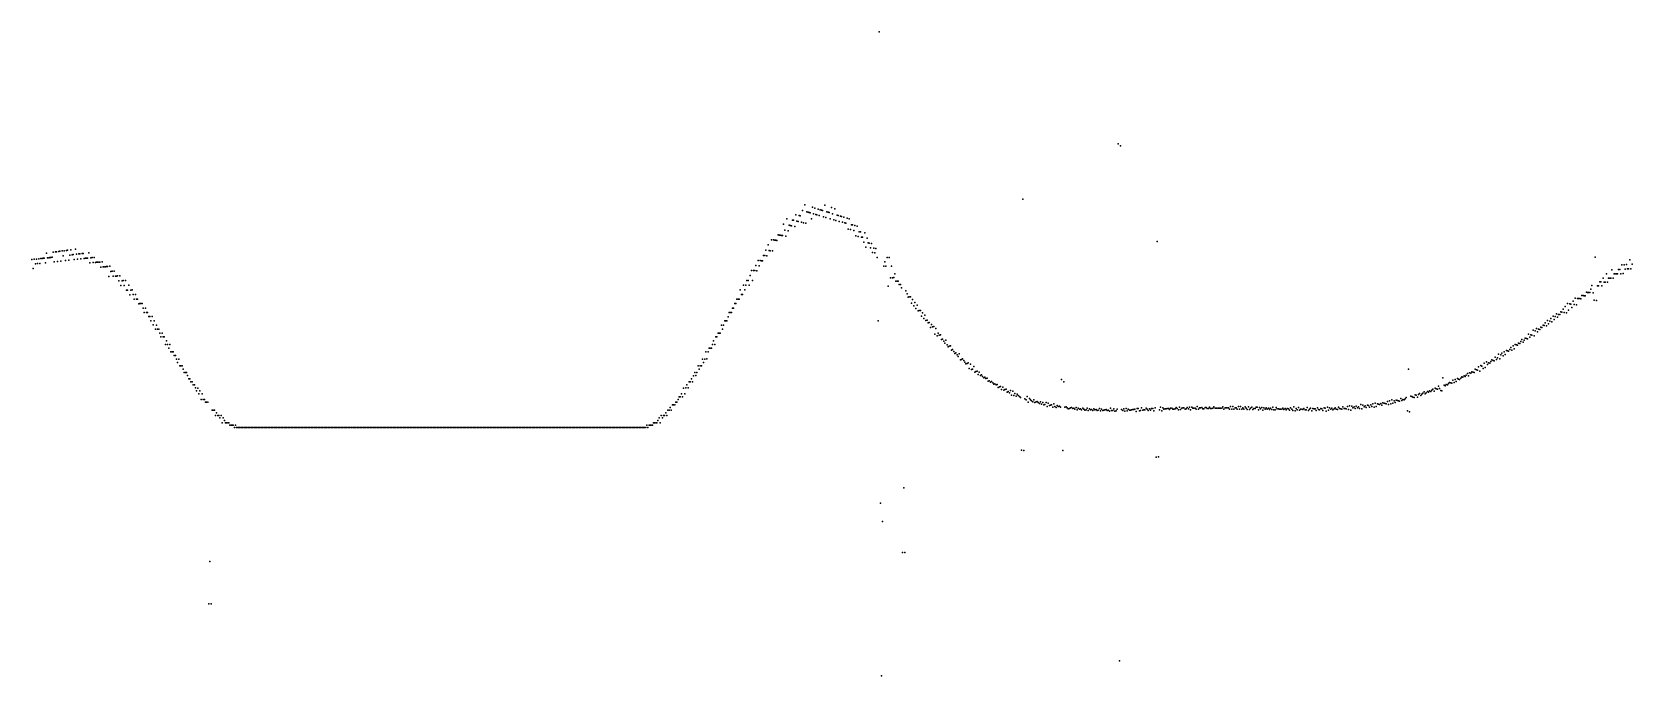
# Model space of a CAD drawing. Header units: metres. Extents: x 0 to 360, y 15 to 160.
import ezdxf

# ---------------------------------------------------------------- set-up
doc = ezdxf.new("R2010")
doc.units = ezdxf.units.M

msp = doc.modelspace()

# ---------------------------------------------------------------- linework, layer by layer
for p in [(190.5, 159.56), (244.25, 134.38), (244.75, 133.93), (173.25, 119.42), (173.75, 120.66), (174.25, 119.13), (174.5, 119.06), (174.75, 118.98), (175, 118.91), (175.5, 120.12), (176, 119.96), (176.75, 119.72), (177.25, 119.56), (177.5, 119.48), (177.75, 119.4), (178.25, 120.57), (178.75, 119.08), (179, 119), (179.25, 118.92), (179.75, 120.06), (180.5, 119.81), (222.75, 121.93), (169, 116.35), (169.75, 117.55), (170.25, 116.09), (170.5, 116.04), (170.75, 115.98), (171, 117.27), (171.25, 117.21), (171.5, 115.82), (171.75, 118.45), (172, 117.03), (172.25, 116.97), (172.5, 118.25), (172.75, 118.19), (173, 116.78), (173.5, 116.66), (174, 116.53), (175.25, 117.51), (175.75, 118.69), (176.25, 118.54), (176.5, 118.46), (177, 118.31), (178, 118.01), (178.5, 117.86), (179.5, 117.56), (180, 118.68), (180.25, 117.33), (180.75, 117.19), (181, 118.37), (181.25, 118.29), (181.5, 116.97), (181.75, 118.14), (182, 118.06), (182.25, 116.75), (182.5, 117.91), (182.75, 116.61), (183, 116.55), (183.25, 117.69), (183.5, 115.23), (183.75, 117.54), (184.25, 116.21), (184.5, 116.15), (185, 116.02), (185.5, 115.9), (165.5, 111.66), (166.25, 112.84), (166.75, 112.78), (167, 112.74), (167.25, 112.7), (167.5, 112.67), (167.75, 113.92), (168, 113.88), (168.25, 113.84), (168.5, 113.79), (168.75, 113.75), (169.25, 114.96), (169.5, 113.62), (170, 114.82), (184, 115.1), (184.75, 114.92), (185.25, 113.68), (185.75, 113.58), (186, 114.64), (186.25, 114.59), (186.5, 113.43), (186.75, 113.38), (187, 112.26), (187.25, 114.38), (187.75, 113.2), (188, 112.1), (188.25, 112.06), (188.75, 111.99), (253, 112.46), (0, 108.39), (0.5, 108.43), (1, 108.49), (1.5, 108.54), (2, 108.59), (2.25, 108.62), (2.5, 108.65), (2.75, 108.67), (3.25, 109.83), (3.5, 108.76), (3.75, 108.79), (4, 108.82), (4.25, 108.85), (4.5, 108.88), (4.75, 110.02), (5.25, 110.09), (5.5, 110.13), (5.75, 107.93), (6, 110.19), (6.25, 110.23), (6.5, 108.01), (6.75, 110.3), (7, 109.19), (7.25, 110.37), (7.5, 108.13), (7.75, 110.44), (8, 110.47), (8.25, 108.22), (8.5, 109.38), (8.75, 110.58), (9, 109.45), (9.25, 109.48), (9.5, 108.36), (9.75, 110.72), (10, 109.57), (10.25, 108.45), (10.5, 109.64), (10.75, 109.67), (11, 108.54), (11.25, 109.73), (11.5, 109.76), (11.75, 108.62), (12, 108.65), (12.25, 108.68), (12.5, 108.71), (12.75, 109.91), (13.25, 108.79), (13.5, 108.82), (14, 108.87), (163.25, 108.18), (163.75, 108.14), (164, 108.12), (164.25, 108.1), (164.5, 109.28), (164.75, 109.26), (165, 110.46), (165.25, 109.21), (165.75, 110.38), (166, 110.36), (166.5, 110.3), (187.5, 111.13), (188.5, 110.99), (189, 109.93), (189.25, 110.9), (189.5, 109.88), (189.75, 110.85), (190, 108.86), (192.25, 108.84), (192.75, 108.84), (351.5, 108.93), (359.25, 108.32), (0.25, 106.35), (0.75, 107.41), (1.25, 107.46), (1.75, 107.5), (3, 107.63), (5, 107.84), (13, 107.61), (13.75, 107.68), (14.25, 107.73), (14.5, 107.75), (14.75, 107.78), (15, 107.8), (15.25, 107.82), (15.5, 106.69), (15.75, 107.87), (16, 106.73), (16.25, 106.75), (16.5, 106.77), (16.75, 106.79), (17, 106.81), (17.25, 104.57), (17.5, 106.85), (17.75, 105.72), (18, 105.74), (18.25, 104.63), (18.5, 105.77), (18.75, 104.66), (19, 104.67), (19.25, 104.68), (19.75, 104.71), (161.5, 104.79), (161.75, 105.92), (162.25, 105.89), (162.5, 105.88), (162.75, 107.03), (163, 105.85), (163.5, 106.98), (191.5, 106.91), (191.75, 107.83), (192, 106.9), (193.25, 106.91), (194, 105.18), (354, 105.14), (355.25, 106.09), (355.75, 105.15), (356, 105.16), (356.25, 105.16), (356.5, 105.17), (356.75, 106.14), (357, 106.15), (357.25, 105.19), (357.5, 107.17), (357.75, 105.21), (358, 107.2), (358.25, 106.22), (358.5, 107.23), (358.75, 106.25), (359, 106.26), (359.5, 106.29), (359.75, 107.33), (19.5, 103.59), (20, 102.52), (20.25, 103.62), (20.5, 103.63), (20.75, 102.55), (21, 103.65), (21.25, 101.5), (21.5, 101.5), (21.75, 102.58), (22.25, 101.52), (22.5, 101.53), (159.25, 101.56), (160, 102.62), (160.25, 101.54), (160.5, 102.61), (160.75, 103.7), (161, 103.69), (161.25, 102.58), (162, 103.65), (192.5, 102.39), (193, 104.27), (193.5, 104.3), (193.75, 104.31), (194.25, 103.51), (194.5, 103.53), (194.75, 103.55), (195, 102.76), (195.25, 102.79), (195.5, 102.01), (196.5, 101.36), (349.5, 101.01), (349.75, 100.98), (350, 100.96), (350.25, 100.94), (350.5, 101.74), (350.75, 102.57), (351, 100.87), (352, 102.5), (352.25, 102.49), (352.5, 103.35), (352.75, 103.34), (353, 102.45), (353.25, 104.22), (353.5, 103.32), (353.75, 103.31), (354.25, 103.3), (354.5, 104.21), (354.75, 104.21), (355, 104.21), (355.5, 104.21), (22, 100.47), (22.75, 100.48), (23, 99.46), (23.25, 100.49), (23.5, 99.46), (23.75, 99.47), (24, 98.45), (24.25, 98.46), (24.5, 98.46), (24.75, 98.46), (25, 97.47), (25.5, 97.47), (157.5, 97.46), (157.75, 97.46), (158, 98.46), (158.25, 98.46), (158.5, 99.47), (158.75, 99.47), (159, 99.47), (159.5, 100.49), (159.75, 100.49), (196.75, 100.63), (197, 99.92), (197.25, 99.97), (197.5, 100.01), (197.75, 98.59), (198, 99.37), (198.25, 97.98), (198.5, 98.75), (198.75, 97.39), (199, 98.15), (344.25, 97.23), (344.75, 97.85), (345.25, 98.49), (345.75, 98.4), (346, 98.36), (346.25, 97.58), (346.5, 99.03), (346.75, 98.24), (347, 99.72), (347.25, 98.16), (347.5, 99.65), (347.75, 99.62), (348, 99.58), (348.25, 99.55), (348.5, 100.31), (348.75, 100.28), (349, 100.25), (349.25, 100.22), (351.25, 99.21), (351.75, 99.17), (25.25, 96.49), (25.75, 96.49), (26, 96.49), (26.25, 95.53), (26.5, 95.53), (26.75, 94.59), (27, 95.53), (27.25, 93.66), (27.5, 94.58), (28, 93.65), (155, 93.64), (155.5, 93.65), (155.75, 94.57), (156, 94.58), (156.25, 94.58), (156.5, 95.52), (156.75, 96.48), (157, 96.48), (157.25, 96.48), (190.25, 94.6), (199.25, 96.81), (199.5, 96.88), (199.75, 96.94), (200, 95.66), (200.25, 96.39), (200.5, 95.14), (200.75, 95.86), (201, 94.63), (201.25, 94.71), (201.5, 94.15), (201.75, 94.22), (202.25, 93.75), (339.75, 93.64), (340, 93.57), (340.25, 94.13), (340.75, 94.65), (341, 93.93), (341.25, 94.51), (341.5, 95.11), (341.75, 94.38), (342, 95.65), (342.25, 94.92), (342.5, 95.53), (342.75, 96.15), (343, 95.41), (343.25, 96.04), (343.5, 95.98), (343.75, 96.63), (344, 96.57), (344.5, 96.47), (345, 96.36), (345.5, 96.98), (27.75, 92.75), (28.25, 92.74), (28.5, 92.74), (28.75, 91.85), (29, 90.97), (29.25, 91.84), (29.5, 90.97), (29.75, 90.96), (30.25, 90.1), (153.25, 90.09), (153.75, 90.96), (154, 90.96), (154.25, 91.84), (154.5, 91.84), (154.75, 91.84), (155.25, 92.74), (202, 93.06), (202.5, 93.22), (202.75, 93.3), (203, 91.59), (203.25, 92.86), (203.5, 91.18), (203.75, 91.85), (204, 91.35), (204.25, 91.44), (204.5, 90.39), (204.75, 90.48), (205, 90.02), (205.5, 90.21), (335, 90.4), (335.5, 90.23), (335.75, 90.71), (336, 90.62), (336.25, 90.54), (336.5, 91.61), (336.75, 90.94), (337, 91.44), (337.25, 91.36), (337.5, 92.47), (337.75, 91.2), (338, 92.31), (338.25, 92.84), (338.5, 92.15), (338.75, 92.69), (339, 92.61), (339.25, 93.16), (339.5, 93.08), (340.5, 93.43), (30, 89.26), (30.5, 89.25), (30.75, 88.42), (31, 89.25), (31.25, 87.6), (31.5, 87.6), (31.75, 87.6), (32, 86.8), (32.25, 86.79), (151.5, 87.59), (152, 87.59), (152.25, 88.41), (152.5, 88.41), (152.75, 88.42), (153, 89.25), (153.5, 89.25), (205.25, 89.56), (205.75, 89.21), (206, 88.77), (206.25, 88.86), (206.5, 88.96), (206.75, 88.01), (207, 88.11), (207.25, 87.69), (207.5, 87.28), (207.75, 87.38), (208, 86.98), (208.25, 86.59), (208.5, 87.19), (329, 86.44), (329.75, 87.12), (330.25, 86.92), (330.5, 87.32), (330.75, 86.72), (331, 87.63), (331.25, 87.03), (331.5, 87.94), (331.75, 87.85), (332, 87.75), (332.25, 88.17), (332.5, 88.6), (332.75, 87.98), (333, 88.94), (333.25, 88.32), (333.5, 89.29), (333.75, 89.2), (334, 89.11), (334.25, 89.56), (334.5, 89.47), (334.75, 89.93), (335.25, 89.76), (32.5, 86), (32.75, 85.23), (33, 86), (33.25, 84.47), (33.5, 84.47), (33.75, 84.46), (34, 83.72), (34.25, 82.98), (34.5, 82.98), (34.75, 82.98), (149, 82.98), (149.5, 82.98), (149.75, 84.46), (150, 83.72), (150.25, 84.46), (150.5, 84.47), (150.75, 86), (151, 85.23), (151.25, 86), (151.75, 86.01), (208.75, 85.81), (209, 85.92), (209.25, 86.02), (209.5, 85.65), (209.75, 85.28), (210, 84.91), (210.25, 85.02), (210.5, 85.13), (210.75, 83.85), (211, 84.88), (211.25, 83.62), (211.5, 83.73), (211.75, 84.29), (212, 83.06), (212.25, 83.16), (212.5, 83.27), (213, 83.06), (309.5, 83.7), (323.25, 82.93), (323.5, 82.83), (323.75, 83.15), (324, 83.04), (324.25, 82.94), (324.5, 83.7), (324.75, 83.59), (325, 83.49), (325.25, 84.27), (325.5, 83.28), (325.75, 84.51), (326, 84.4), (326.25, 83.85), (326.5, 85.1), (326.75, 84.09), (327, 85.36), (327.25, 84.8), (327.5, 85.15), (327.75, 85.05), (328, 85.42), (328.25, 85.79), (328.5, 85.68), (328.75, 85.58), (329.25, 85.86), (329.5, 86.24), (330, 86.04), (35, 82.26), (35.25, 81.55), (35.5, 81.55), (35.75, 80.85), (36, 80.85), (36.25, 80.16), (36.5, 80.16), (36.75, 79.49), (37.25, 79.48), (146.5, 79.48), (147, 79.49), (147.25, 80.16), (147.5, 79.49), (147.75, 80.85), (148, 80.85), (148.25, 81.54), (148.5, 80.85), (148.75, 82.25), (149.25, 82.26), (212.75, 82.51), (213.25, 82.3), (213.5, 82.41), (213.75, 82.1), (214, 81.79), (214.25, 81.9), (214.5, 81.59), (214.75, 81.7), (215, 80.99), (215.25, 81.1), (215.5, 80.8), (215.75, 80.91), (216, 80.62), (216.25, 80.33), (216.5, 80.44), (216.75, 80.16), (217, 80.27), (217.25, 79.6), (217.5, 79.71), (217.75, 79.82), (218, 79.16), (218.25, 79.65), (219, 79.22), (231.5, 81.41), (232, 80.87), (315, 79.25), (315.5, 79.42), (315.75, 79.32), (316, 79.22), (316.25, 79.86), (316.5, 79.38), (317.25, 81.75), (317.5, 80.1), (317.75, 80), (318, 80.28), (318.25, 80.18), (318.5, 80.46), (318.75, 80.74), (319, 80.64), (319.25, 80.54), (319.5, 81.22), (319.75, 80.72), (320, 81.41), (320.25, 80.91), (320.5, 81.6), (320.75, 81.5), (321, 81.39), (321.25, 81.69), (321.5, 82), (321.75, 81.89), (322, 82.2), (322.25, 82.09), (322.5, 82.4), (322.75, 82.72), (323, 82.2), (37, 78.83), (37.5, 78.17), (37.75, 78.82), (38, 76.9), (38.25, 78.17), (38.5, 76.9), (38.75, 76.9), (39, 76.28), (39.25, 76.28), (39.5, 76.28), (144, 75.67), (144.25, 75.67), (144.5, 75.67), (144.75, 76.28), (145, 76.28), (145.25, 76.9), (145.5, 77.53), (145.75, 77.53), (146, 78.17), (146.25, 77.53), (146.75, 78.18), (218.5, 79), (218.75, 79.11), (219.25, 78.57), (219.5, 78.68), (219.75, 78.42), (220, 78.9), (220.25, 77.9), (220.5, 78.74), (220.75, 77.76), (221, 78.22), (221.25, 77.61), (221.5, 78.07), (221.75, 77.82), (222, 77.57), (222.25, 77.32), (223.25, 77.04), (223.5, 76.79), (223.75, 77.59), (224, 76.31), (224.25, 77.1), (224.5, 76.86), (224.75, 76.61), (225, 76.38), (225.25, 76.82), (225.5, 76.24), (225.75, 76.34), (226, 76.44), (226.25, 76.2), (226.5, 75.97), (226.75, 76.4), (227, 75.83), (227.25, 76.26), (227.5, 75.69), (227.75, 75.79), (228, 76.21), (228.5, 76.08), (229, 75.61), (229.25, 75.7), (229.75, 75.89), (298.75, 75.76), (299.25, 75.62), (300.25, 75.64), (300.5, 75.57), (301, 75.73), (301.5, 75.9), (302, 76.06), (302.5, 75.91), (302.75, 75.83), (303, 75.76), (303.25, 75.99), (303.5, 75.6), (303.75, 76.15), (304, 76.07), (304.25, 75.99), (304.5, 75.91), (304.75, 76.47), (305, 75.75), (305.25, 76.63), (305.5, 75.9), (305.75, 76.79), (306, 76.06), (306.25, 76.62), (306.5, 76.21), (306.75, 76.78), (307, 76.69), (307.25, 76.61), (307.5, 76.52), (307.75, 77.09), (308, 76.67), (308.25, 76.92), (308.5, 76.83), (308.75, 77.07), (309, 77.32), (310, 77.63), (310.25, 77.54), (310.5, 77.45), (310.75, 77.36), (311, 77.95), (311.25, 77.86), (311.5, 77.42), (311.75, 78.01), (312, 78.27), (312.25, 77.82), (312.5, 78.08), (312.75, 78.33), (313, 78.59), (313.25, 78.14), (313.5, 78.4), (313.75, 78.66), (314, 78.56), (314.25, 78.82), (314.5, 78.72), (314.75, 78.98), (315.25, 78.79), (316.75, 78.92), (317, 78.81), (40.5, 74.48), (40.75, 74.48), (41, 74.48), (41.25, 73.33), (41.5, 73.9), (41.75, 73.33), (42, 73.33), (42.25, 72.76), (42.5, 73.33), (43, 72.76), (43.25, 72.21), (140.75, 72.21), (141, 72.76), (141.5, 73.33), (141.75, 72.76), (142, 73.33), (142.25, 73.33), (142.5, 73.9), (142.75, 73.33), (143, 74.48), (143.25, 74.48), (143.5, 75.07), (143.75, 74.48), (228.25, 75.33), (228.75, 75.52), (229.5, 75.15), (230, 75.34), (230.25, 75.11), (230.5, 75.52), (230.75, 75.29), (231, 75.38), (231.25, 75.15), (232.25, 75.18), (232.5, 75.27), (232.75, 75.04), (233, 74.82), (233.25, 74.9), (233.5, 74.99), (233.75, 75.07), (234, 74.84), (234.25, 74.93), (234.5, 74.7), (234.75, 75.09), (235, 74.55), (235.25, 74.94), (235.5, 74.71), (235.75, 74.79), (236, 74.57), (236.25, 74.95), (236.5, 74.72), (236.75, 74.5), (237, 74.57), (237.25, 74.96), (237.5, 74.42), (237.75, 74.8), (238, 74.57), (238.25, 74.65), (238.5, 74.42), (238.75, 74.8), (239, 74.57), (239.25, 74.64), (239.5, 74.41), (239.75, 74.48), (240, 74.85), (240.25, 74.32), (240.5, 74.69), (240.75, 74.46), (241, 74.53), (241.25, 74.6), (241.5, 74.66), (241.75, 74.43), (242, 74.5), (242.25, 74.27), (242.5, 74.93), (242.75, 74.4), (243, 74.46), (243.25, 74.82), (243.5, 74.29), (243.75, 74.35), (244, 74.71), (245, 74.66), (245.25, 74.42), (245.5, 74.77), (245.75, 74.24), (246, 74.89), (246.25, 74.35), (246.5, 74.71), (246.75, 74.47), (247, 74.52), (247.25, 74.57), (247.5, 74.63), (247.75, 74.68), (248, 74.74), (248.25, 74.2), (248.5, 74.84), (248.75, 74.89), (249, 74.35), (249.25, 74.4), (249.5, 75.04), (249.75, 74.5), (250, 74.55), (250.25, 74.6), (250.5, 74.94), (250.75, 74.69), (251, 74.44), (251.25, 74.78), (251.5, 74.53), (251.75, 74.87), (252, 74.91), (252.25, 74.37), (252.5, 75), (253.5, 74.58), (253.75, 75.2), (254, 74.36), (254.25, 74.99), (254.5, 74.73), (254.75, 74.77), (255, 74.8), (255.25, 74.84), (255.5, 74.87), (255.75, 74.62), (256, 74.94), (256.25, 74.98), (256.5, 74.72), (256.75, 74.75), (257, 74.78), (257.25, 75.11), (257.5, 74.84), (257.75, 74.58), (258, 75.2), (258.25, 74.64), (258.5, 74.96), (258.75, 74.99), (259, 75.01), (259.25, 74.75), (259.5, 74.77), (259.75, 75.09), (260, 74.82), (260.25, 75.14), (260.5, 74.58), (260.75, 75.19), (261, 74.92), (261.25, 74.94), (261.5, 74.96), (261.75, 74.69), (262, 75.29), (262.25, 74.73), (262.5, 75.04), (262.75, 75.05), (263, 75.07), (263.25, 74.8), (263.5, 74.81), (263.75, 75.12), (264, 75.13), (264.25, 74.86), (264.5, 74.87), (264.75, 75.17), (265, 74.9), (265.25, 74.91), (265.5, 74.92), (265.75, 75.22), (266, 74.94), (266.25, 74.95), (266.5, 74.96), (266.75, 74.96), (267, 74.97), (267.25, 74.98), (267.5, 74.98), (267.75, 75.28), (268, 74.71), (268.25, 75), (268.5, 75), (268.75, 75.01), (269, 75.01), (269.25, 74.72), (269.5, 75.3), (269.75, 74.72), (270, 75.3), (270.25, 74.72), (270.5, 75.01), (270.75, 75.01), (271, 74.72), (271.25, 75.3), (271.5, 74.71), (271.75, 75.29), (272, 74.7), (272.25, 74.99), (272.5, 74.69), (272.75, 75.26), (273, 74.97), (273.25, 74.67), (273.5, 75.24), (273.75, 74.65), (274, 74.93), (274.25, 75.21), (274.5, 74.62), (274.75, 74.9), (275, 74.9), (275.25, 75.15), (275.5, 75.15), (275.75, 74.56), (276, 75.12), (276.25, 74.82), (276.5, 75.09), (276.75, 74.49), (277, 75.06), (277.25, 74.75), (277.5, 75.02), (277.75, 74.71), (278, 74.98), (278.25, 74.67), (278.5, 74.94), (278.75, 74.63), (279, 75.19), (279.25, 74.59), (279.5, 74.56), (279.75, 75.12), (280, 74.8), (280.25, 74.78), (280.5, 74.75), (280.75, 74.73), (281, 74.7), (281.25, 74.96), (281.5, 74.64), (281.75, 74.91), (282, 74.59), (282.25, 74.85), (282.5, 74.82), (282.75, 74.5), (283, 75.05), (283.25, 74.72), (283.5, 74.4), (283.75, 75.24), (284, 74.33), (284.25, 74.88), (284.5, 74.55), (284.75, 75.1), (285, 74.48), (285.25, 74.73), (285.5, 74.7), (285.75, 74.66), (286, 74.91), (286.25, 74.58), (286.5, 74.54), (286.75, 75.09), (287, 74.46), (287.25, 74.71), (287.5, 74.96), (287.75, 74.33), (288, 74.87), (288.25, 74.83), (288.5, 74.78), (288.75, 74.45), (289, 74.99), (289.25, 74.65), (289.5, 74.6), (289.75, 74.85), (290, 74.8), (290.25, 74.46), (290.5, 75), (290.75, 74.95), (291, 74.31), (291.25, 75.14), (291.5, 74.5), (291.75, 75.04), (292, 74.69), (292.25, 74.93), (292.5, 74.58), (292.75, 74.82), (293, 75.06), (293.25, 74.71), (293.5, 74.65), (293.75, 75.19), (294, 74.84), (294.25, 74.78), (294.5, 74.72), (294.75, 75.26), (295, 74.9), (295.25, 74.84), (295.5, 74.78), (295.75, 75.32), (296, 74.65), (296.25, 75.5), (296.5, 74.53), (296.75, 75.37), (297, 75), (297.25, 75.24), (297.5, 74.87), (297.75, 75.41), (298, 75.04), (298.25, 75.28), (298.5, 74.91), (299, 74.77), (299.5, 75.24), (299.75, 75.48), (300, 75.1), (300.75, 75.19), (301.25, 75.35), (301.75, 75.2), (302.25, 75.36), (309.25, 74.32), (309.75, 74.14), (42.75, 71.66), (43.5, 71.66), (43.75, 71.66), (44, 71.66), (44.25, 71.66), (44.5, 71.13), (44.75, 71.13), (45, 71.13), (45.25, 71.13), (45.5, 70.6), (45.75, 71.13), (46, 70.6), (46.25, 70.6), (46.5, 70.6), (46.75, 70.6), (47, 70.6), (47.25, 70.6), (47.5, 70.6), (47.75, 70.6), (48, 70.6), (48.25, 70.6), (48.5, 70.6), (48.75, 70.6), (49, 70.6), (49.25, 70.6), (49.5, 70.6), (49.75, 70.6), (50, 70.6), (50.25, 70.6), (50.5, 70.6), (50.75, 70.6), (51, 70.6), (51.25, 70.6), (51.5, 70.6), (51.75, 70.6), (52, 70.6), (52.25, 70.6), (52.5, 70.6), (52.75, 70.6), (53, 70.6), (53.25, 70.6), (53.5, 70.6), (53.75, 70.6), (54, 70.6), (54.25, 70.6), (54.5, 70.6), (54.75, 70.6), (55, 70.6), (55.25, 70.6), (55.5, 70.6), (55.75, 70.6), (56, 70.6), (56.25, 70.6), (56.5, 70.6), (56.75, 70.6), (57, 70.6), (57.25, 70.6), (57.5, 70.6), (57.75, 70.6), (58, 70.6), (58.25, 70.6), (58.5, 70.6), (58.75, 70.6), (59, 70.6), (59.25, 70.6), (59.5, 70.6), (59.75, 70.6), (60, 70.6), (60.25, 70.6), (60.5, 70.6), (60.75, 70.6), (61, 70.6), (61.25, 70.6), (61.5, 70.6), (61.75, 70.6), (62, 70.6), (62.25, 70.6), (62.5, 70.6), (62.75, 70.6), (63, 70.6), (63.25, 70.6), (63.5, 70.6), (63.75, 70.6), (64, 70.6), (64.25, 70.6), (64.5, 70.6), (64.75, 70.6), (65, 70.6), (65.25, 70.6), (65.5, 70.6), (65.75, 70.6), (66, 70.6), (66.25, 70.6), (66.5, 70.6), (66.75, 70.6), (67, 70.6), (67.25, 70.6), (67.5, 70.6), (67.75, 70.6), (68, 70.6), (68.25, 70.6), (68.5, 70.6), (68.75, 70.6), (69, 70.6), (69.25, 70.6), (69.5, 70.6), (69.75, 70.6), (70, 70.6), (70.25, 70.6), (70.5, 70.6), (70.75, 70.6), (71, 70.6), (71.25, 70.6), (71.5, 70.6), (71.75, 70.6), (72, 70.6), (72.25, 70.6), (72.5, 70.6), (72.75, 70.6), (73, 70.6), (73.25, 70.6), (73.5, 70.6), (73.75, 70.6), (74, 70.6), (74.25, 70.6), (74.5, 70.6), (74.75, 70.6), (75, 70.6), (75.25, 70.6), (75.5, 70.6), (75.75, 70.6), (76, 70.6), (76.25, 70.6), (76.5, 70.6), (76.75, 70.6), (77, 70.6), (77.25, 70.6), (77.5, 70.6), (77.75, 70.6), (78, 70.6), (78.25, 70.6), (78.5, 70.6), (78.75, 70.6), (79, 70.6), (79.25, 70.6), (79.5, 70.6), (79.75, 70.6), (80, 70.6), (80.25, 70.6), (80.5, 70.6), (80.75, 70.6), (81, 70.6), (81.25, 70.6), (81.5, 70.6), (81.75, 70.6), (82, 70.6), (82.25, 70.6), (82.5, 70.6), (82.75, 70.6), (83, 70.6), (83.25, 70.6), (83.5, 70.6), (83.75, 70.6), (84, 70.6), (84.25, 70.6), (84.5, 70.6), (84.75, 70.6), (85, 70.6), (85.25, 70.6), (85.5, 70.6), (85.75, 70.6), (86, 70.6), (86.25, 70.6), (86.5, 70.6), (86.75, 70.6), (87, 70.6), (87.25, 70.6), (87.5, 70.6), (87.75, 70.6), (88, 70.6), (88.25, 70.6), (88.5, 70.6), (88.75, 70.6), (89, 70.6), (89.25, 70.6), (89.5, 70.6), (89.75, 70.6), (90, 70.6), (90.25, 70.6), (90.5, 70.6), (90.75, 70.6), (91, 70.6), (91.25, 70.6), (91.5, 70.6), (91.75, 70.6), (92, 70.6), (92.25, 70.6), (92.5, 70.6), (92.75, 70.6), (93, 70.6), (93.25, 70.6), (93.5, 70.6), (93.75, 70.6), (94, 70.6), (94.25, 70.6), (94.5, 70.6), (94.75, 70.6), (95, 70.6), (95.25, 70.6), (95.5, 70.6), (95.75, 70.6), (96, 70.6), (96.25, 70.6), (96.5, 70.6), (96.75, 70.6), (97, 70.6), (97.25, 70.6), (97.5, 70.6), (97.75, 70.6), (98, 70.6), (98.25, 70.6), (98.5, 70.6), (98.75, 70.6), (99, 70.6), (99.25, 70.6), (99.5, 70.6), (99.75, 70.6), (100, 70.6), (100.25, 70.6), (100.5, 70.6), (100.75, 70.6), (101, 70.6), (101.25, 70.6), (101.5, 70.6), (101.75, 70.6), (102, 70.6), (102.25, 70.6), (102.5, 70.6), (102.75, 70.6), (103, 70.6), (103.25, 70.6), (103.5, 70.6), (103.75, 70.6), (104, 70.6), (104.25, 70.6), (104.5, 70.6), (104.75, 70.6), (105, 70.6), (105.25, 70.6), (105.5, 70.6), (105.75, 70.6), (106, 70.6), (106.25, 70.6), (106.5, 70.6), (106.75, 70.6), (107, 70.6), (107.25, 70.6), (107.5, 70.6), (107.75, 70.6), (108, 70.6), (108.25, 70.6), (108.5, 70.6), (108.75, 70.6), (109, 70.6), (109.25, 70.6), (109.5, 70.6), (109.75, 70.6), (110, 70.6), (110.25, 70.6), (110.5, 70.6), (110.75, 70.6), (111, 70.6), (111.25, 70.6), (111.5, 70.6), (111.75, 70.6), (112, 70.6), (112.25, 70.6), (112.5, 70.6), (112.75, 70.6), (113, 70.6), (113.25, 70.6), (113.5, 70.6), (113.75, 70.6), (114, 70.6), (114.25, 70.6), (114.5, 70.6), (114.75, 70.6), (115, 70.6), (115.25, 70.6), (115.5, 70.6), (115.75, 70.6), (116, 70.6), (116.25, 70.6), (116.5, 70.6), (116.75, 70.6), (117, 70.6), (117.25, 70.6), (117.5, 70.6), (117.75, 70.6), (118, 70.6), (118.25, 70.6), (118.5, 70.6), (118.75, 70.6), (119, 70.6), (119.25, 70.6), (119.5, 70.6), (119.75, 70.6), (120, 70.6), (120.25, 70.6), (120.5, 70.6), (120.75, 70.6), (121, 70.6), (121.25, 70.6), (121.5, 70.6), (121.75, 70.6), (122, 70.6), (122.25, 70.6), (122.5, 70.6), (122.75, 70.6), (123, 70.6), (123.25, 70.6), (123.5, 70.6), (123.75, 70.6), (124, 70.6), (124.25, 70.6), (124.5, 70.6), (124.75, 70.6), (125, 70.6), (125.25, 70.6), (125.5, 70.6), (125.75, 70.6), (126, 70.6), (126.25, 70.6), (126.5, 70.6), (126.75, 70.6), (127, 70.6), (127.25, 70.6), (127.5, 70.6), (127.75, 70.6), (128, 70.6), (128.25, 70.6), (128.5, 70.6), (128.75, 70.6), (129, 70.6), (129.25, 70.6), (129.5, 70.6), (129.75, 70.6), (130, 70.6), (130.25, 70.6), (130.5, 70.6), (130.75, 70.6), (131, 70.6), (131.25, 70.6), (131.5, 70.6), (131.75, 70.6), (132, 70.6), (132.25, 70.6), (132.5, 70.6), (132.75, 70.6), (133, 70.6), (133.25, 70.6), (133.5, 70.6), (133.75, 70.6), (134, 70.6), (134.25, 70.6), (134.5, 70.6), (134.75, 70.6), (135, 70.6), (135.25, 70.6), (135.5, 70.6), (135.75, 70.6), (136, 70.6), (136.25, 70.6), (136.5, 70.6), (136.75, 70.6), (137, 70.6), (137.25, 70.6), (137.5, 70.6), (137.75, 70.6), (138, 70.6), (138.25, 71.13), (138.5, 70.6), (138.75, 71.13), (139, 71.13), (139.25, 71.13), (139.5, 71.13), (139.75, 71.66), (140, 71.66), (140.25, 71.66), (140.5, 71.66), (141.25, 71.66), (222.5, 65.49), (223, 65.43), (231.75, 65.4), (252.75, 63.92), (253.25, 63.99), (196, 57.04), (190.75, 53.58), (191.25, 49.45), (40, 40.46), (195.75, 42.52), (196.25, 42.46), (39.75, 30.97), (40.25, 30.97), (244.5, 18.13), (191, 14.71)]:
    msp.add_point(p)

doc.saveas('drawing.dxf')
